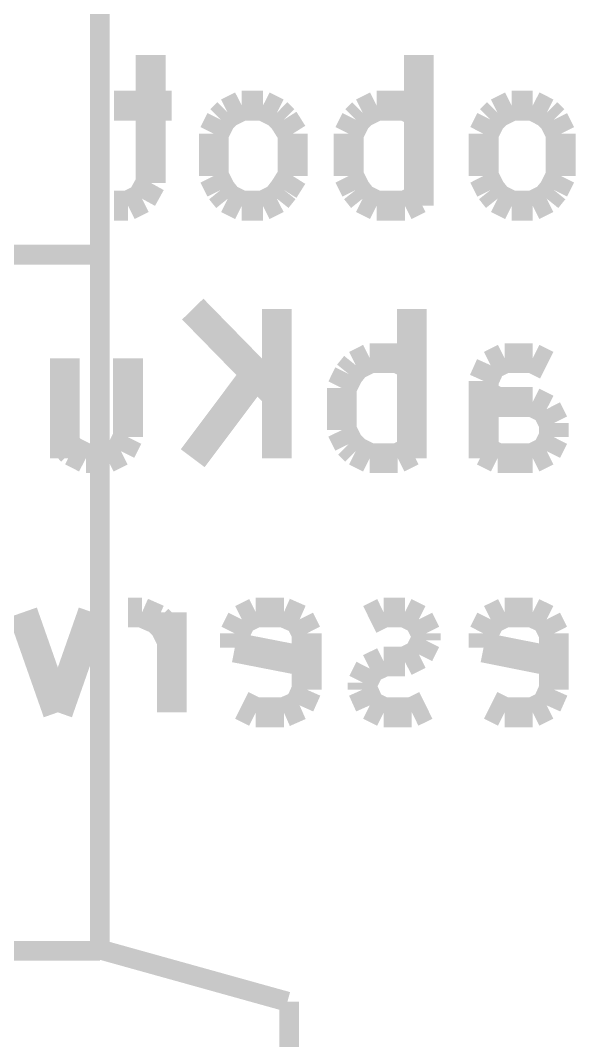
# Model space of a CAD drawing. Header units: millimetres. Extents: x 10 to 287, y 10 to 200.
# Drawn here: x 106.69 to 112.28, y 128.05 to 138.32 of the extents above; entities that cross this region are included whole.
import ezdxf

# ---------------------------------------------------------------- set-up
doc = ezdxf.new("R2010")
doc.units = ezdxf.units.MM
doc.layers.add('P', color=7, linetype='Continuous')

msp = doc.modelspace()

# ---------------------------------------------------------------- linework, layer by layer
at = {"layer": 'P'}
for points, const_width in [([(107.491, 159.949), (107.491, 128.958)], 0.2), ([(107.491, 159.949), (107.491, 128.958)], 0.2), ([(108.003, 137.971), (108.003, 136.684)], 0.3), ([(108.003, 137.971), (108.003, 136.684)], 0.3), ([(108.003, 137.971), (108.003, 136.684)], 0.3), ([(108.003, 137.971), (108.003, 136.684)], 0.3), ([(110.702, 136.454), (110.702, 137.971)], 0.3), ([(110.702, 136.454), (110.702, 137.971)], 0.3), ([(110.702, 136.454), (110.702, 137.971)], 0.3), ([(110.702, 136.454), (110.702, 137.971)], 0.3), ([(108.215, 137.46), (107.633, 137.46)], 0.3), ([(108.215, 137.46), (107.633, 137.46)], 0.3), ([(108.215, 137.46), (107.633, 137.46)], 0.3), ([(108.215, 137.46), (107.633, 137.46)], 0.3), ([(108.779, 137.389), (108.708, 137.319)], 0.3), ([(108.779, 137.389), (108.708, 137.319)], 0.3), ([(108.779, 137.389), (108.708, 137.319)], 0.3), ([(108.779, 137.389), (108.708, 137.319)], 0.3), ([(108.92, 137.46), (108.779, 137.389)], 0.3), ([(108.92, 137.46), (108.779, 137.389)], 0.3), ([(108.92, 137.46), (108.779, 137.389)], 0.3), ([(108.92, 137.46), (108.779, 137.389)], 0.3), ([(109.132, 137.46), (108.92, 137.46)], 0.3), ([(109.132, 137.46), (108.92, 137.46)], 0.3), ([(109.132, 137.46), (108.92, 137.46)], 0.3), ([(109.132, 137.46), (108.92, 137.46)], 0.3), ([(109.273, 137.389), (109.132, 137.46)], 0.3), ([(109.273, 137.389), (109.132, 137.46)], 0.3), ([(109.273, 137.389), (109.132, 137.46)], 0.3), ([(109.273, 137.389), (109.132, 137.46)], 0.3), ([(109.343, 137.319), (109.273, 137.389)], 0.3), ([(109.343, 137.319), (109.273, 137.389)], 0.3), ([(109.343, 137.319), (109.273, 137.389)], 0.3), ([(109.343, 137.319), (109.273, 137.389)], 0.3), ([(110.137, 137.389), (110.067, 137.319)], 0.3), ([(110.137, 137.389), (110.067, 137.319)], 0.3), ([(110.137, 137.389), (110.067, 137.319)], 0.3), ([(110.137, 137.389), (110.067, 137.319)], 0.3), ([(110.278, 137.46), (110.137, 137.389)], 0.3), ([(110.278, 137.46), (110.137, 137.389)], 0.3), ([(110.278, 137.46), (110.137, 137.389)], 0.3), ([(110.278, 137.46), (110.137, 137.389)], 0.3), ([(110.561, 137.46), (110.278, 137.46)], 0.3), ([(110.561, 137.46), (110.278, 137.46)], 0.3), ([(110.561, 137.46), (110.278, 137.46)], 0.3), ([(110.561, 137.46), (110.278, 137.46)], 0.3), ([(110.702, 137.389), (110.561, 137.46)], 0.3), ([(110.702, 137.389), (110.561, 137.46)], 0.3), ([(110.702, 137.389), (110.561, 137.46)], 0.3), ([(110.702, 137.389), (110.561, 137.46)], 0.3), ([(111.495, 137.389), (111.425, 137.319)], 0.3), ([(111.495, 137.389), (111.425, 137.319)], 0.3), ([(111.495, 137.389), (111.425, 137.319)], 0.3), ([(111.495, 137.389), (111.425, 137.319)], 0.3), ([(111.637, 137.46), (111.495, 137.389)], 0.3), ([(111.637, 137.46), (111.495, 137.389)], 0.3), ([(111.637, 137.46), (111.495, 137.389)], 0.3), ([(111.637, 137.46), (111.495, 137.389)], 0.3), ([(111.848, 137.46), (111.637, 137.46)], 0.3), ([(111.848, 137.46), (111.637, 137.46)], 0.3), ([(111.848, 137.46), (111.637, 137.46)], 0.3), ([(111.848, 137.46), (111.637, 137.46)], 0.3), ([(111.989, 137.389), (111.848, 137.46)], 0.3), ([(111.989, 137.389), (111.848, 137.46)], 0.3), ([(111.989, 137.389), (111.848, 137.46)], 0.3), ([(111.989, 137.389), (111.848, 137.46)], 0.3), ([(112.06, 137.319), (111.989, 137.389)], 0.3), ([(112.06, 137.319), (111.989, 137.389)], 0.3), ([(112.06, 137.319), (111.989, 137.389)], 0.3), ([(112.06, 137.319), (111.989, 137.389)], 0.3), ([(108.708, 137.319), (108.638, 137.178)], 0.3), ([(108.708, 137.319), (108.638, 137.178)], 0.3), ([(108.708, 137.319), (108.638, 137.178)], 0.3), ([(108.708, 137.319), (108.638, 137.178)], 0.3), ([(109.432, 137.178), (109.343, 137.319)], 0.3), ([(109.432, 137.178), (109.343, 137.319)], 0.3), ([(109.432, 137.178), (109.343, 137.319)], 0.3), ([(109.432, 137.178), (109.343, 137.319)], 0.3), ([(110.067, 137.319), (109.996, 137.178)], 0.3), ([(110.067, 137.319), (109.996, 137.178)], 0.3), ([(110.067, 137.319), (109.996, 137.178)], 0.3), ([(110.067, 137.319), (109.996, 137.178)], 0.3), ([(111.425, 137.319), (111.354, 137.178)], 0.3), ([(111.425, 137.319), (111.354, 137.178)], 0.3), ([(111.425, 137.319), (111.354, 137.178)], 0.3), ([(111.425, 137.319), (111.354, 137.178)], 0.3), ([(112.13, 137.178), (112.06, 137.319)], 0.3), ([(112.13, 137.178), (112.06, 137.319)], 0.3), ([(112.13, 137.178), (112.06, 137.319)], 0.3), ([(112.13, 137.178), (112.06, 137.319)], 0.3), ([(108.638, 137.178), (108.638, 136.754)], 0.3), ([(108.638, 137.178), (108.638, 136.754)], 0.3), ([(108.638, 137.178), (108.638, 136.754)], 0.3), ([(108.638, 137.178), (108.638, 136.754)], 0.3), ([(109.432, 136.754), (109.432, 137.178)], 0.3), ([(109.432, 136.754), (109.432, 137.178)], 0.3), ([(109.432, 136.754), (109.432, 137.178)], 0.3), ([(109.432, 136.754), (109.432, 137.178)], 0.3), ([(109.996, 137.178), (109.996, 136.754)], 0.3), ([(109.996, 137.178), (109.996, 136.754)], 0.3), ([(109.996, 137.178), (109.996, 136.754)], 0.3), ([(109.996, 137.178), (109.996, 136.754)], 0.3), ([(111.354, 137.178), (111.354, 136.754)], 0.3), ([(111.354, 137.178), (111.354, 136.754)], 0.3), ([(111.354, 137.178), (111.354, 136.754)], 0.3), ([(111.354, 137.178), (111.354, 136.754)], 0.3), ([(112.13, 136.754), (112.13, 137.178)], 0.3), ([(112.13, 136.754), (112.13, 137.178)], 0.3), ([(112.13, 136.754), (112.13, 137.178)], 0.3), ([(112.13, 136.754), (112.13, 137.178)], 0.3), ([(108.003, 136.684), (107.915, 136.525)], 0.3), ([(108.003, 136.684), (107.915, 136.525)], 0.3), ([(108.003, 136.684), (107.915, 136.525)], 0.3), ([(108.003, 136.684), (107.915, 136.525)], 0.3), ([(108.638, 136.754), (108.708, 136.613)], 0.3), ([(108.638, 136.754), (108.708, 136.613)], 0.3), ([(108.638, 136.754), (108.708, 136.613)], 0.3), ([(108.638, 136.754), (108.708, 136.613)], 0.3), ([(109.343, 136.613), (109.432, 136.754)], 0.3), ([(109.343, 136.613), (109.432, 136.754)], 0.3), ([(109.343, 136.613), (109.432, 136.754)], 0.3), ([(109.343, 136.613), (109.432, 136.754)], 0.3), ([(109.996, 136.754), (110.067, 136.613)], 0.3), ([(109.996, 136.754), (110.067, 136.613)], 0.3), ([(109.996, 136.754), (110.067, 136.613)], 0.3), ([(109.996, 136.754), (110.067, 136.613)], 0.3), ([(111.354, 136.754), (111.425, 136.613)], 0.3), ([(111.354, 136.754), (111.425, 136.613)], 0.3), ([(111.354, 136.754), (111.425, 136.613)], 0.3), ([(111.354, 136.754), (111.425, 136.613)], 0.3), ([(112.06, 136.613), (112.13, 136.754)], 0.3), ([(112.06, 136.613), (112.13, 136.754)], 0.3), ([(112.06, 136.613), (112.13, 136.754)], 0.3), ([(112.06, 136.613), (112.13, 136.754)], 0.3), ([(108.708, 136.613), (108.779, 136.525)], 0.3), ([(108.708, 136.613), (108.779, 136.525)], 0.3), ([(108.708, 136.613), (108.779, 136.525)], 0.3), ([(108.708, 136.613), (108.779, 136.525)], 0.3), ([(109.273, 136.525), (109.343, 136.613)], 0.3), ([(109.273, 136.525), (109.343, 136.613)], 0.3), ([(109.273, 136.525), (109.343, 136.613)], 0.3), ([(109.273, 136.525), (109.343, 136.613)], 0.3), ([(110.067, 136.613), (110.137, 136.525)], 0.3), ([(110.067, 136.613), (110.137, 136.525)], 0.3), ([(110.067, 136.613), (110.137, 136.525)], 0.3), ([(110.067, 136.613), (110.137, 136.525)], 0.3), ([(111.425, 136.613), (111.495, 136.525)], 0.3), ([(111.425, 136.613), (111.495, 136.525)], 0.3), ([(111.425, 136.613), (111.495, 136.525)], 0.3), ([(111.425, 136.613), (111.495, 136.525)], 0.3), ([(111.989, 136.525), (112.06, 136.613)], 0.3), ([(111.989, 136.525), (112.06, 136.613)], 0.3), ([(111.989, 136.525), (112.06, 136.613)], 0.3), ([(111.989, 136.525), (112.06, 136.613)], 0.3), ([(107.915, 136.525), (107.774, 136.454)], 0.3), ([(107.915, 136.525), (107.774, 136.454)], 0.3), ([(107.915, 136.525), (107.774, 136.454)], 0.3), ([(107.915, 136.525), (107.774, 136.454)], 0.3), ([(108.779, 136.525), (108.92, 136.454)], 0.3), ([(108.779, 136.525), (108.92, 136.454)], 0.3), ([(108.779, 136.525), (108.92, 136.454)], 0.3), ([(108.779, 136.525), (108.92, 136.454)], 0.3), ([(109.132, 136.454), (109.273, 136.525)], 0.3), ([(109.132, 136.454), (109.273, 136.525)], 0.3), ([(109.132, 136.454), (109.273, 136.525)], 0.3), ([(109.132, 136.454), (109.273, 136.525)], 0.3), ([(110.137, 136.525), (110.278, 136.454)], 0.3), ([(110.137, 136.525), (110.278, 136.454)], 0.3), ([(110.137, 136.525), (110.278, 136.454)], 0.3), ([(110.137, 136.525), (110.278, 136.454)], 0.3), ([(110.561, 136.454), (110.702, 136.525)], 0.3), ([(110.561, 136.454), (110.702, 136.525)], 0.3), ([(110.561, 136.454), (110.702, 136.525)], 0.3), ([(110.561, 136.454), (110.702, 136.525)], 0.3), ([(111.495, 136.525), (111.637, 136.454)], 0.3), ([(111.495, 136.525), (111.637, 136.454)], 0.3), ([(111.495, 136.525), (111.637, 136.454)], 0.3), ([(111.495, 136.525), (111.637, 136.454)], 0.3), ([(111.848, 136.454), (111.989, 136.525)], 0.3), ([(111.848, 136.454), (111.989, 136.525)], 0.3), ([(111.848, 136.454), (111.989, 136.525)], 0.3), ([(111.848, 136.454), (111.989, 136.525)], 0.3), ([(107.774, 136.454), (107.633, 136.454)], 0.3), ([(107.774, 136.454), (107.633, 136.454)], 0.3), ([(107.774, 136.454), (107.633, 136.454)], 0.3), ([(107.774, 136.454), (107.633, 136.454)], 0.3), ([(108.92, 136.454), (109.132, 136.454)], 0.3), ([(108.92, 136.454), (109.132, 136.454)], 0.3), ([(108.92, 136.454), (109.132, 136.454)], 0.3), ([(108.92, 136.454), (109.132, 136.454)], 0.3), ([(110.278, 136.454), (110.561, 136.454)], 0.3), ([(110.278, 136.454), (110.561, 136.454)], 0.3), ([(110.278, 136.454), (110.561, 136.454)], 0.3), ([(110.278, 136.454), (110.561, 136.454)], 0.3), ([(111.637, 136.454), (111.848, 136.454)], 0.3), ([(111.637, 136.454), (111.848, 136.454)], 0.3), ([(111.637, 136.454), (111.848, 136.454)], 0.3), ([(111.637, 136.454), (111.848, 136.454)], 0.3), ([(107.491, 135.961), (95.497, 135.961)], 0.2), ([(107.491, 135.961), (95.497, 135.961)], 0.2), ([(108.426, 135.414), (109.273, 134.549)], 0.3), ([(108.426, 135.414), (109.273, 134.549)], 0.3), ([(108.426, 135.414), (109.273, 134.549)], 0.3), ([(108.426, 135.414), (109.273, 134.549)], 0.3), ([(109.273, 133.914), (109.273, 135.414)], 0.3), ([(109.273, 133.914), (109.273, 135.414)], 0.3), ([(109.273, 133.914), (109.273, 135.414)], 0.3), ([(109.273, 133.914), (109.273, 135.414)], 0.3), ([(110.631, 133.914), (110.631, 135.414)], 0.3), ([(110.631, 133.914), (110.631, 135.414)], 0.3), ([(110.631, 133.914), (110.631, 135.414)], 0.3), ([(110.631, 133.914), (110.631, 135.414)], 0.3), ([(107.139, 134.92), (107.139, 133.914)], 0.3), ([(107.139, 134.92), (107.139, 133.914)], 0.3), ([(107.139, 134.92), (107.139, 133.914)], 0.3), ([(107.139, 134.92), (107.139, 133.914)], 0.3), ([(107.774, 134.92), (107.774, 134.126)], 0.3), ([(107.774, 134.92), (107.774, 134.126)], 0.3), ([(107.774, 134.92), (107.774, 134.126)], 0.3), ([(107.774, 134.92), (107.774, 134.126)], 0.3), ([(110.067, 134.849), (109.996, 134.761)], 0.3), ([(110.067, 134.849), (109.996, 134.761)], 0.3), ([(110.067, 134.849), (109.996, 134.761)], 0.3), ([(110.067, 134.849), (109.996, 134.761)], 0.3), ([(110.208, 134.92), (110.067, 134.849)], 0.3), ([(110.208, 134.92), (110.067, 134.849)], 0.3), ([(110.208, 134.92), (110.067, 134.849)], 0.3), ([(110.208, 134.92), (110.067, 134.849)], 0.3), ([(110.49, 134.92), (110.208, 134.92)], 0.3), ([(110.49, 134.92), (110.208, 134.92)], 0.3), ([(110.49, 134.92), (110.208, 134.92)], 0.3), ([(110.49, 134.92), (110.208, 134.92)], 0.3), ([(110.631, 134.849), (110.49, 134.92)], 0.3), ([(110.631, 134.849), (110.49, 134.92)], 0.3), ([(110.631, 134.849), (110.49, 134.92)], 0.3), ([(110.631, 134.849), (110.49, 134.92)], 0.3), ([(111.354, 134.691), (111.425, 134.849)], 0.3), ([(111.354, 134.691), (111.425, 134.849)], 0.3), ([(111.354, 134.691), (111.425, 134.849)], 0.3), ([(111.354, 134.691), (111.425, 134.849)], 0.3), ([(111.425, 134.849), (111.566, 134.92)], 0.3), ([(111.425, 134.849), (111.566, 134.92)], 0.3), ([(111.425, 134.849), (111.566, 134.92)], 0.3), ([(111.425, 134.849), (111.566, 134.92)], 0.3), ([(111.566, 134.92), (111.848, 134.92)], 0.3), ([(111.566, 134.92), (111.848, 134.92)], 0.3), ([(111.566, 134.92), (111.848, 134.92)], 0.3), ([(111.566, 134.92), (111.848, 134.92)], 0.3), ([(111.848, 134.92), (111.989, 134.849)], 0.3), ([(111.848, 134.92), (111.989, 134.849)], 0.3), ([(111.848, 134.92), (111.989, 134.849)], 0.3), ([(111.848, 134.92), (111.989, 134.849)], 0.3), ([(108.426, 133.914), (109.061, 134.761)], 0.3), ([(108.426, 133.914), (109.061, 134.761)], 0.3), ([(108.426, 133.914), (109.061, 134.761)], 0.3), ([(108.426, 133.914), (109.061, 134.761)], 0.3), ([(109.996, 134.761), (109.926, 134.62)], 0.3), ([(109.996, 134.761), (109.926, 134.62)], 0.3), ([(109.996, 134.761), (109.926, 134.62)], 0.3), ([(109.996, 134.761), (109.926, 134.62)], 0.3), ([(109.926, 134.62), (109.926, 134.197)], 0.3), ([(109.926, 134.62), (109.926, 134.197)], 0.3), ([(109.926, 134.62), (109.926, 134.197)], 0.3), ([(109.926, 134.62), (109.926, 134.197)], 0.3), ([(111.354, 133.914), (111.354, 134.691)], 0.3), ([(111.354, 133.914), (111.354, 134.691)], 0.3), ([(111.354, 133.914), (111.354, 134.691)], 0.3), ([(111.354, 133.914), (111.354, 134.691)], 0.3), ([(111.495, 134.479), (111.354, 134.549)], 0.3), ([(111.495, 134.479), (111.354, 134.549)], 0.3), ([(111.495, 134.479), (111.354, 134.549)], 0.3), ([(111.495, 134.479), (111.354, 134.549)], 0.3), ([(111.848, 134.479), (111.495, 134.479)], 0.3), ([(111.848, 134.479), (111.495, 134.479)], 0.3), ([(111.848, 134.479), (111.495, 134.479)], 0.3), ([(111.848, 134.479), (111.495, 134.479)], 0.3), ([(111.989, 134.408), (111.848, 134.479)], 0.3), ([(111.989, 134.408), (111.848, 134.479)], 0.3), ([(111.989, 134.408), (111.848, 134.479)], 0.3), ([(111.989, 134.408), (111.848, 134.479)], 0.3), ([(112.06, 134.267), (111.989, 134.408)], 0.3), ([(112.06, 134.267), (111.989, 134.408)], 0.3), ([(112.06, 134.267), (111.989, 134.408)], 0.3), ([(112.06, 134.267), (111.989, 134.408)], 0.3), ([(112.06, 134.126), (112.06, 134.267)], 0.3), ([(112.06, 134.126), (112.06, 134.267)], 0.3), ([(112.06, 134.126), (112.06, 134.267)], 0.3), ([(112.06, 134.126), (112.06, 134.267)], 0.3), ([(107.774, 134.126), (107.703, 133.985)], 0.3), ([(107.774, 134.126), (107.703, 133.985)], 0.3), ([(107.774, 134.126), (107.703, 133.985)], 0.3), ([(107.774, 134.126), (107.703, 133.985)], 0.3), ([(109.926, 134.197), (109.996, 134.056)], 0.3), ([(109.926, 134.197), (109.996, 134.056)], 0.3), ([(109.926, 134.197), (109.996, 134.056)], 0.3), ([(109.926, 134.197), (109.996, 134.056)], 0.3), ([(111.989, 133.985), (112.06, 134.126)], 0.3), ([(111.989, 133.985), (112.06, 134.126)], 0.3), ([(111.989, 133.985), (112.06, 134.126)], 0.3), ([(111.989, 133.985), (112.06, 134.126)], 0.3), ([(107.209, 133.985), (107.139, 134.056)], 0.3), ([(107.209, 133.985), (107.139, 134.056)], 0.3), ([(107.209, 133.985), (107.139, 134.056)], 0.3), ([(107.209, 133.985), (107.139, 134.056)], 0.3), ([(109.996, 134.056), (110.067, 133.985)], 0.3), ([(109.996, 134.056), (110.067, 133.985)], 0.3), ([(109.996, 134.056), (110.067, 133.985)], 0.3), ([(109.996, 134.056), (110.067, 133.985)], 0.3), ([(107.35, 133.914), (107.209, 133.985)], 0.3), ([(107.35, 133.914), (107.209, 133.985)], 0.3), ([(107.35, 133.914), (107.209, 133.985)], 0.3), ([(107.35, 133.914), (107.209, 133.985)], 0.3), ([(107.562, 133.914), (107.35, 133.914)], 0.3), ([(107.562, 133.914), (107.35, 133.914)], 0.3), ([(107.562, 133.914), (107.35, 133.914)], 0.3), ([(107.562, 133.914), (107.35, 133.914)], 0.3), ([(107.703, 133.985), (107.562, 133.914)], 0.3), ([(107.703, 133.985), (107.562, 133.914)], 0.3), ([(107.703, 133.985), (107.562, 133.914)], 0.3), ([(107.703, 133.985), (107.562, 133.914)], 0.3), ([(110.067, 133.985), (110.208, 133.914)], 0.3), ([(110.067, 133.985), (110.208, 133.914)], 0.3), ([(110.067, 133.985), (110.208, 133.914)], 0.3), ([(110.067, 133.985), (110.208, 133.914)], 0.3), ([(110.208, 133.914), (110.49, 133.914)], 0.3), ([(110.208, 133.914), (110.49, 133.914)], 0.3), ([(110.208, 133.914), (110.49, 133.914)], 0.3), ([(110.208, 133.914), (110.49, 133.914)], 0.3), ([(110.49, 133.914), (110.631, 133.985)], 0.3), ([(110.49, 133.914), (110.631, 133.985)], 0.3), ([(110.49, 133.914), (110.631, 133.985)], 0.3), ([(110.49, 133.914), (110.631, 133.985)], 0.3), ([(111.354, 133.985), (111.495, 133.914)], 0.3), ([(111.354, 133.985), (111.495, 133.914)], 0.3), ([(111.354, 133.985), (111.495, 133.914)], 0.3), ([(111.354, 133.985), (111.495, 133.914)], 0.3), ([(111.495, 133.914), (111.848, 133.914)], 0.3), ([(111.495, 133.914), (111.848, 133.914)], 0.3), ([(111.495, 133.914), (111.848, 133.914)], 0.3), ([(111.495, 133.914), (111.848, 133.914)], 0.3), ([(111.848, 133.914), (111.989, 133.985)], 0.3), ([(111.848, 133.914), (111.989, 133.985)], 0.3), ([(111.848, 133.914), (111.989, 133.985)], 0.3), ([(111.848, 133.914), (111.989, 133.985)], 0.3), ([(107.068, 131.357), (106.715, 132.362)], 0.3), ([(107.068, 131.357), (106.715, 132.362)], 0.3), ([(107.068, 131.357), (106.715, 132.362)], 0.3), ([(107.068, 131.357), (106.715, 132.362)], 0.3), ([(107.421, 132.362), (107.068, 131.357)], 0.3), ([(107.421, 132.362), (107.068, 131.357)], 0.3), ([(107.421, 132.362), (107.068, 131.357)], 0.3), ([(107.421, 132.362), (107.068, 131.357)], 0.3), ([(107.915, 132.362), (107.774, 132.362)], 0.3), ([(107.915, 132.362), (107.774, 132.362)], 0.3), ([(107.915, 132.362), (107.774, 132.362)], 0.3), ([(107.915, 132.362), (107.774, 132.362)], 0.3), ([(108.073, 132.292), (107.915, 132.362)], 0.3), ([(108.073, 132.292), (107.915, 132.362)], 0.3), ([(108.073, 132.292), (107.915, 132.362)], 0.3), ([(108.073, 132.292), (107.915, 132.362)], 0.3), ([(108.215, 131.357), (108.215, 132.362)], 0.3), ([(108.215, 131.357), (108.215, 132.362)], 0.3), ([(108.215, 131.357), (108.215, 132.362)], 0.3), ([(108.215, 131.357), (108.215, 132.362)], 0.3), ([(109.061, 132.362), (108.92, 132.292)], 0.3), ([(109.061, 132.362), (108.92, 132.292)], 0.3), ([(109.061, 132.362), (108.92, 132.292)], 0.3), ([(109.061, 132.362), (108.92, 132.292)], 0.3), ([(109.343, 132.362), (109.061, 132.362)], 0.3), ([(109.343, 132.362), (109.061, 132.362)], 0.3), ([(109.343, 132.362), (109.061, 132.362)], 0.3), ([(109.343, 132.362), (109.061, 132.362)], 0.3), ([(109.502, 132.292), (109.343, 132.362)], 0.3), ([(109.502, 132.292), (109.343, 132.362)], 0.3), ([(109.502, 132.292), (109.343, 132.362)], 0.3), ([(109.502, 132.292), (109.343, 132.362)], 0.3), ([(110.349, 132.362), (110.208, 132.292)], 0.3), ([(110.349, 132.362), (110.208, 132.292)], 0.3), ([(110.349, 132.362), (110.208, 132.292)], 0.3), ([(110.349, 132.362), (110.208, 132.292)], 0.3), ([(110.561, 132.362), (110.349, 132.362)], 0.3), ([(110.561, 132.362), (110.349, 132.362)], 0.3), ([(110.561, 132.362), (110.349, 132.362)], 0.3), ([(110.561, 132.362), (110.349, 132.362)], 0.3), ([(110.702, 132.292), (110.561, 132.362)], 0.3), ([(110.702, 132.292), (110.561, 132.362)], 0.3), ([(110.702, 132.292), (110.561, 132.362)], 0.3), ([(110.702, 132.292), (110.561, 132.362)], 0.3), ([(111.566, 132.362), (111.425, 132.292)], 0.3), ([(111.566, 132.362), (111.425, 132.292)], 0.3), ([(111.566, 132.362), (111.425, 132.292)], 0.3), ([(111.566, 132.362), (111.425, 132.292)], 0.3), ([(111.848, 132.362), (111.566, 132.362)], 0.3), ([(111.848, 132.362), (111.566, 132.362)], 0.3), ([(111.848, 132.362), (111.566, 132.362)], 0.3), ([(111.848, 132.362), (111.566, 132.362)], 0.3), ([(111.989, 132.292), (111.848, 132.362)], 0.3), ([(111.989, 132.292), (111.848, 132.362)], 0.3), ([(111.989, 132.292), (111.848, 132.362)], 0.3), ([(111.989, 132.292), (111.848, 132.362)], 0.3), ([(108.144, 132.221), (108.073, 132.292)], 0.3), ([(108.144, 132.221), (108.073, 132.292)], 0.3), ([(108.144, 132.221), (108.073, 132.292)], 0.3), ([(108.144, 132.221), (108.073, 132.292)], 0.3), ([(108.92, 132.292), (108.85, 132.151)], 0.3), ([(108.92, 132.292), (108.85, 132.151)], 0.3), ([(108.92, 132.292), (108.85, 132.151)], 0.3), ([(108.92, 132.292), (108.85, 132.151)], 0.3), ([(109.573, 132.151), (109.502, 132.292)], 0.3), ([(109.573, 132.151), (109.502, 132.292)], 0.3), ([(109.573, 132.151), (109.502, 132.292)], 0.3), ([(109.573, 132.151), (109.502, 132.292)], 0.3), ([(110.772, 132.151), (110.702, 132.292)], 0.3), ([(110.772, 132.151), (110.702, 132.292)], 0.3), ([(110.772, 132.151), (110.702, 132.292)], 0.3), ([(110.772, 132.151), (110.702, 132.292)], 0.3), ([(111.425, 132.292), (111.354, 132.151)], 0.3), ([(111.425, 132.292), (111.354, 132.151)], 0.3), ([(111.425, 132.292), (111.354, 132.151)], 0.3), ([(111.425, 132.292), (111.354, 132.151)], 0.3), ([(112.06, 132.151), (111.989, 132.292)], 0.3), ([(112.06, 132.151), (111.989, 132.292)], 0.3), ([(112.06, 132.151), (111.989, 132.292)], 0.3), ([(112.06, 132.151), (111.989, 132.292)], 0.3), ([(108.215, 132.08), (108.144, 132.221)], 0.3), ([(108.215, 132.08), (108.144, 132.221)], 0.3), ([(108.215, 132.08), (108.144, 132.221)], 0.3), ([(108.215, 132.08), (108.144, 132.221)], 0.3), ([(108.85, 132.151), (108.85, 132.009)], 0.3), ([(108.85, 132.151), (108.85, 132.009)], 0.3), ([(108.85, 132.151), (108.85, 132.009)], 0.3), ([(108.85, 132.151), (108.85, 132.009)], 0.3), ([(109.573, 131.586), (109.573, 132.151)], 0.3), ([(109.573, 131.586), (109.573, 132.151)], 0.3), ([(109.573, 131.586), (109.573, 132.151)], 0.3), ([(109.573, 131.586), (109.573, 132.151)], 0.3), ([(110.702, 131.939), (110.772, 132.08)], 0.3), ([(110.702, 131.939), (110.772, 132.08)], 0.3), ([(110.702, 131.939), (110.772, 132.08)], 0.3), ([(110.702, 131.939), (110.772, 132.08)], 0.3), ([(110.772, 132.08), (110.772, 132.151)], 0.3), ([(110.772, 132.08), (110.772, 132.151)], 0.3), ([(110.772, 132.08), (110.772, 132.151)], 0.3), ([(110.772, 132.08), (110.772, 132.151)], 0.3), ([(111.354, 132.151), (111.354, 132.009)], 0.3), ([(111.354, 132.151), (111.354, 132.009)], 0.3), ([(111.354, 132.151), (111.354, 132.009)], 0.3), ([(111.354, 132.151), (111.354, 132.009)], 0.3), ([(112.06, 131.586), (112.06, 132.151)], 0.3), ([(112.06, 131.586), (112.06, 132.151)], 0.3), ([(112.06, 131.586), (112.06, 132.151)], 0.3), ([(112.06, 131.586), (112.06, 132.151)], 0.3), ([(108.85, 132.009), (109.573, 131.868)], 0.3), ([(108.85, 132.009), (109.573, 131.868)], 0.3), ([(108.85, 132.009), (109.573, 131.868)], 0.3), ([(108.85, 132.009), (109.573, 131.868)], 0.3), ([(111.354, 132.009), (112.06, 131.868)], 0.3), ([(111.354, 132.009), (112.06, 131.868)], 0.3), ([(111.354, 132.009), (112.06, 131.868)], 0.3), ([(111.354, 132.009), (112.06, 131.868)], 0.3), ([(110.208, 131.798), (110.349, 131.868)], 0.3), ([(110.208, 131.798), (110.349, 131.868)], 0.3), ([(110.208, 131.798), (110.349, 131.868)], 0.3), ([(110.208, 131.798), (110.349, 131.868)], 0.3), ([(110.349, 131.868), (110.561, 131.868)], 0.3), ([(110.349, 131.868), (110.561, 131.868)], 0.3), ([(110.349, 131.868), (110.561, 131.868)], 0.3), ([(110.349, 131.868), (110.561, 131.868)], 0.3), ([(110.561, 131.868), (110.702, 131.939)], 0.3), ([(110.561, 131.868), (110.702, 131.939)], 0.3), ([(110.561, 131.868), (110.702, 131.939)], 0.3), ([(110.561, 131.868), (110.702, 131.939)], 0.3), ([(110.137, 131.657), (110.208, 131.798)], 0.3), ([(110.137, 131.657), (110.208, 131.798)], 0.3), ([(110.137, 131.657), (110.208, 131.798)], 0.3), ([(110.137, 131.657), (110.208, 131.798)], 0.3), ([(110.137, 131.586), (110.137, 131.657)], 0.3), ([(110.137, 131.586), (110.137, 131.657)], 0.3), ([(110.137, 131.586), (110.137, 131.657)], 0.3), ([(110.137, 131.586), (110.137, 131.657)], 0.3), ([(109.502, 131.427), (109.573, 131.586)], 0.3), ([(109.502, 131.427), (109.573, 131.586)], 0.3), ([(109.502, 131.427), (109.573, 131.586)], 0.3), ([(109.502, 131.427), (109.573, 131.586)], 0.3), ([(110.208, 131.427), (110.137, 131.586)], 0.3), ([(110.208, 131.427), (110.137, 131.586)], 0.3), ([(110.208, 131.427), (110.137, 131.586)], 0.3), ([(110.208, 131.427), (110.137, 131.586)], 0.3), ([(111.989, 131.427), (112.06, 131.586)], 0.3), ([(111.989, 131.427), (112.06, 131.586)], 0.3), ([(111.989, 131.427), (112.06, 131.586)], 0.3), ([(111.989, 131.427), (112.06, 131.586)], 0.3), ([(108.92, 131.427), (109.061, 131.357)], 0.3), ([(108.92, 131.427), (109.061, 131.357)], 0.3), ([(108.92, 131.427), (109.061, 131.357)], 0.3), ([(108.92, 131.427), (109.061, 131.357)], 0.3), ([(109.061, 131.357), (109.343, 131.357)], 0.3), ([(109.061, 131.357), (109.343, 131.357)], 0.3), ([(109.061, 131.357), (109.343, 131.357)], 0.3), ([(109.061, 131.357), (109.343, 131.357)], 0.3), ([(109.343, 131.357), (109.502, 131.427)], 0.3), ([(109.343, 131.357), (109.502, 131.427)], 0.3), ([(109.343, 131.357), (109.502, 131.427)], 0.3), ([(109.343, 131.357), (109.502, 131.427)], 0.3), ([(110.349, 131.357), (110.208, 131.427)], 0.3), ([(110.349, 131.357), (110.208, 131.427)], 0.3), ([(110.349, 131.357), (110.208, 131.427)], 0.3), ([(110.349, 131.357), (110.208, 131.427)], 0.3), ([(110.631, 131.357), (110.349, 131.357)], 0.3), ([(110.631, 131.357), (110.349, 131.357)], 0.3), ([(110.631, 131.357), (110.349, 131.357)], 0.3), ([(110.631, 131.357), (110.349, 131.357)], 0.3), ([(110.772, 131.427), (110.631, 131.357)], 0.3), ([(110.772, 131.427), (110.631, 131.357)], 0.3), ([(110.772, 131.427), (110.631, 131.357)], 0.3), ([(110.772, 131.427), (110.631, 131.357)], 0.3), ([(111.425, 131.427), (111.566, 131.357)], 0.3), ([(111.425, 131.427), (111.566, 131.357)], 0.3), ([(111.425, 131.427), (111.566, 131.357)], 0.3), ([(111.425, 131.427), (111.566, 131.357)], 0.3), ([(111.566, 131.357), (111.848, 131.357)], 0.3), ([(111.566, 131.357), (111.848, 131.357)], 0.3), ([(111.566, 131.357), (111.848, 131.357)], 0.3), ([(111.566, 131.357), (111.848, 131.357)], 0.3), ([(111.848, 131.357), (111.989, 131.427)], 0.3), ([(111.848, 131.357), (111.989, 131.427)], 0.3), ([(111.848, 131.357), (111.989, 131.427)], 0.3), ([(111.848, 131.357), (111.989, 131.427)], 0.3), ([(107.491, 128.958), (95.497, 128.958)], 0.2), ([(107.491, 128.958), (95.497, 128.958)], 0.2), ([(107.474, 128.976), (109.379, 128.446)], 0.2), ([(107.474, 128.976), (109.379, 128.446)], 0.2), ([(109.396, 128.446), (109.396, 123.437)], 0.2), ([(109.396, 128.446), (109.396, 123.437)], 0.2)]:
    msp.add_lwpolyline(points, dxfattribs=dict(at, const_width=const_width))

doc.saveas('drawing.dxf')
